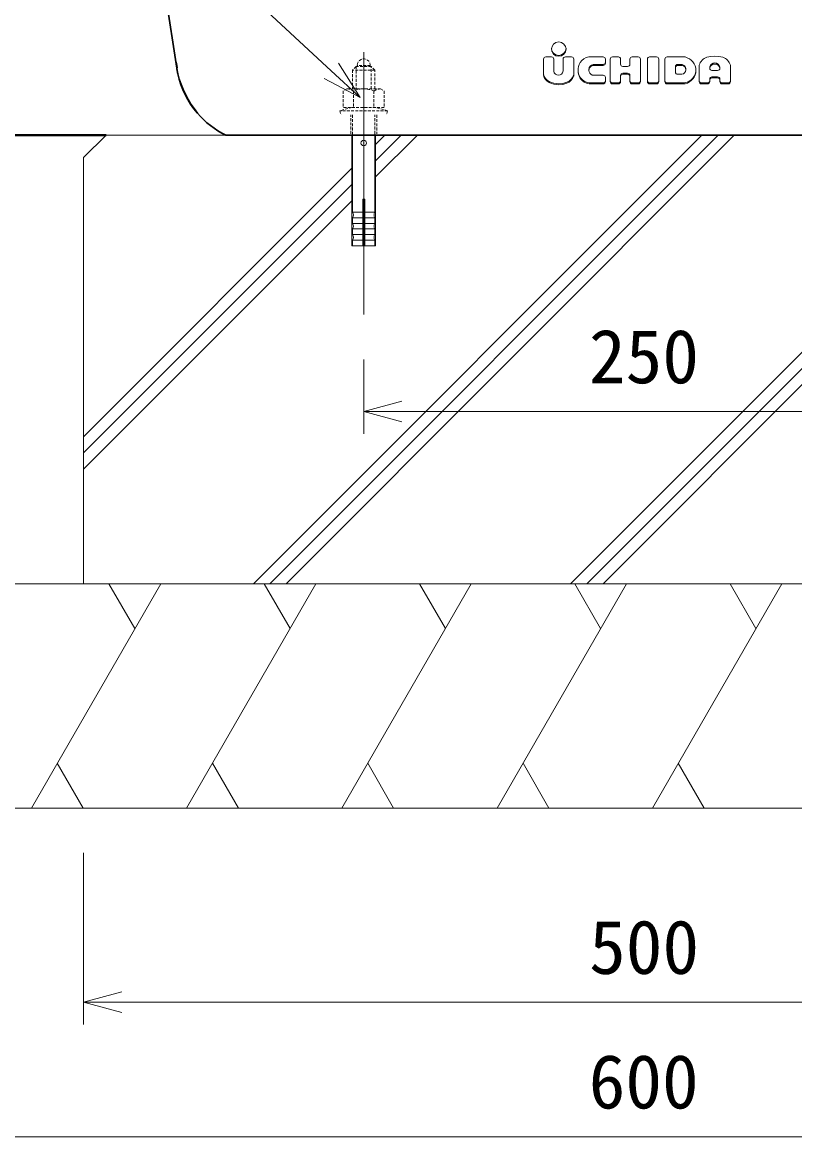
# Model space of a CAD drawing. Units: millimetres, scale not verified. Extents: x -2100 to 2100, y -1485 to 1485.
# Drawn here: x 736.2 to 1080.8, y -277.4 to 219.4 of the extents above; entities that cross this region are included whole.
import ezdxf
from ezdxf.enums import TextEntityAlignment as Align

# ---------------------------------------------------------------- set-up
doc = ezdxf.new("R2010")
doc.units = ezdxf.units.MM
doc.header["$LTSCALE"] = 5
doc.header["$PDMODE"] = 32
doc.header["$PDSIZE"] = 2.5
doc.linetypes.add('USER1', pattern=[50.8, 31.75, -6.35, 6.35, -6.35])
doc.linetypes.add('USER2', pattern=[0.375, 0.25, -0.125])
for name, color, linetype, lineweight in [('0-8_D-STR-STR1', 4, 'Continuous', 13), ('0-A_D-STR', 1, 'Continuous', 18), ('0-B_D-BMK', 2, 'USER1', 13), ('0-C_D-STR-HIDDEN', 2, 'USER2', 13), ('0-D_D-STR-HTXT', 7, 'Continuous', 13), ('0-E_0', 7, 'Continuous', 18), ('0-F_AM_5', 7, 'Continuous', 13)]:
    doc.layers.add(name, color=color, linetype=linetype, lineweight=lineweight)
doc.styles.add('ＭＳ ゴシック', font='')
doc.styles.get('ＭＳ ゴシック').set_extended_font_data('MS Gothic')

# ---------------------------------------------------------------- blocks, each defined once
blk = doc.blocks.new('_Open30')
at = {"layer": '0-E_0'}
blk.add_line((0, 0), (-5, 0), dxfattribs=at)
blk.add_lwpolyline([(-5, 1.34), (0, 0), (-5, -1.34)], dxfattribs=at)

msp = doc.modelspace()

# ---------------------------------------------------------------- linework, layer by layer
at = {"layer": '0-8_D-STR-STR1'}
for p, q in [((839.381, -30.877), (1039.381, 169.123)), ((846.631, -30.877), (1046.631, 169.123)), ((853.881, -30.877), (1053.881, 169.123)), ((893.526, 164.689), (897.96, 169.123)), ((893.526, 157.439), (905.21, 169.123)), ((893.526, 150.189), (912.46, 169.123)), ((995.302, -30.877), (1195.302, 169.123)), ((763.526, 34.689), (883.526, 154.689)), ((763.526, 27.439), (883.526, 147.439)), ((763.526, 20.189), (883.526, 140.189)), ((980.802, -30.877), (1133.235, 121.555)), ((988.052, -30.877), (1138.719, 119.789)), ((740.198, -130.877), (797.933, -30.877)), ((774.839, -30.877), (786.386, -50.877)), ((809.48, -130.877), (867.215, -30.877)), ((855.668, -50.877), (844.121, -30.877)), ((878.762, -130.877), (936.497, -30.877)), ((924.95, -50.877), (913.403, -30.877)), ((948.044, -130.877), (1005.779, -30.877)), ((994.232, -50.877), (982.685, -30.877)), ((1017.326, -130.877), (1075.061, -30.877)), ((1063.514, -50.877), (1051.967, -30.877)), ((763.292, -130.877), (751.745, -110.877)), ((821.027, -110.877), (832.574, -130.877)), ((901.856, -130.877), (890.309, -110.877)), ((959.591, -110.877), (971.138, -130.877)), ((1028.873, -110.877), (1040.42, -130.877))]:
    msp.add_line(p, q, dxfattribs=at)
at = {"layer": '0-A_D-STR', "lineweight": 30}
for p, q in [((753.482, 541.477), (805.085, 198.994)), ((805.085, 198.994), (805.102, 198.996)), ((805.545, 196.57), (805.559, 196.508)), ((826.989, 169.123), (1200.31, 169.123))]:
    msp.add_line(p, q, dxfattribs=at)
at = {"layer": '0-A_D-STR', "lineweight": 9}
for p, q in [((805.102, 198.996), (753.5, 541.48)), ((969.757, 204.037), (972.331, 204.038)), ((978.481, 204.04), (981.255, 204.041)), ((988.946, 204.031), (989.1, 204.042)), ((995.178, 204.043), (995.334, 204.043)), ((999.486, 204.044), (1002.132, 204.044)), ((1008.266, 204.044), (1011.01, 204.044)), ((1016.083, 204.044), (1019.182, 204.044)), ((805.102, 198.996), (805.416, 199.133)), ((968.757, 195.851), (968.757, 203.067)), ((973.331, 203.068), (973.331, 197.677)), ((977.481, 197.732), (977.481, 203.07)), ((982.255, 203.071), (982.255, 195.714)), ((995.334, 200.644), (990.851, 200.644)), ((996.334, 203.074), (996.334, 201.169)), ((998.486, 192.955), (998.486, 203.074)), ((1003.132, 203.074), (1003.132, 200.73)), ((1004.132, 199.763), (1006.266, 199.763)), ((1007.266, 200.731), (1007.266, 203.074)), ((1012.01, 203.074), (1012.01, 192.955)), ((1015.083, 192.955), (1015.083, 203.074)), ((1020.182, 203.074), (1020.182, 192.955)), ((1022.886, 192.955), (1022.886, 203.073)), ((1027.588, 199.68), (1027.588, 199.233)), ((1027.588, 197.226), (1027.588, 199.233)), ((1030.553, 200.644), (1028.588, 200.644)), ((1028.588, 200.2), (1030.553, 200.2)), ((1038.195, 192.952), (1038.195, 200.089)), ((1038.221, 200.311), (1038.223, 200.316)), ((1042.897, 199.566), (1042.897, 199.116)), ((1042.897, 198.974), (1042.897, 199.116)), ((1052.102, 200.312), (1052.13, 200.085)), ((1052.13, 200.085), (1052.13, 192.948)), ((982.201, 195.402), (982.201, 195.854)), ((989.026, 198.459), (989.026, 198.006)), ((996.334, 194.86), (996.334, 192.955)), ((1003.132, 195.746), (1003.132, 195.298)), ((1003.132, 195.298), (1003.132, 192.955)), ((1006.266, 196.711), (1004.132, 196.711)), ((1006.266, 196.262), (1004.132, 196.262)), ((1007.266, 195.746), (1007.266, 195.298)), ((1007.266, 192.955), (1007.266, 195.298)), ((1030.514, 196.26), (1028.588, 196.261)), ((1032.176, 198.233), (1032.176, 198.686)), ((1042.897, 194.108), (1042.897, 193.657)), ((1046.428, 198.007), (1043.897, 198.007)), ((1046.428, 195.072), (1043.897, 195.072)), ((1046.428, 194.619), (1043.897, 194.62)), ((1047.428, 194.108), (1047.428, 193.656)), ((995.334, 192.436), (989.102, 192.436)), ((989.257, 191.992), (989.102, 191.992)), ((1002.132, 192.436), (999.486, 192.436)), ((1002.132, 191.994), (999.486, 191.993)), ((1011.01, 192.436), (1008.266, 192.436)), ((1011.01, 191.994), (1008.266, 191.994)), ((1019.182, 192.436), (1016.083, 192.436)), ((1019.182, 191.993), (1016.083, 191.994)), ((1031.715, 192.436), (1023.886, 192.436)), ((1024.082, 191.993), (1023.886, 191.993)), ((1041.897, 192.436), (1039.195, 192.436)), ((1041.897, 191.99), (1039.195, 191.99)), ((1042.897, 193.657), (1042.897, 192.951)), ((1047.428, 192.95), (1047.428, 193.656)), ((1051.13, 192.436), (1048.428, 192.436)), ((1051.13, 191.987), (1048.428, 191.988))]:
    msp.add_line(p, q, dxfattribs=at)
at = {"layer": '0-A_D-STR', "lineweight": 40}
msp.add_line((773.526, 169.123), (402.849, 169.123), dxfattribs=at)
at = {"layer": '0-A_D-STR'}
for p, q in [((738.781, 169.123), (864.752, 169.123)), ((773.526, 169.123), (763.526, 159.123)), ((1303.526, 169.123), (773.526, 169.123)), ((883.526, 169.789), (883.526, 134.789)), ((893.526, 134.789), (893.526, 169.789)), ((763.526, 159.123), (763.526, -30.877)), ((883.526, 134.789), (888.11, 134.789)), ((888.943, 134.789), (893.526, 134.789)), ((883.526, 132.289), (883.526, 129.789)), ((888.11, 132.289), (883.526, 132.289)), ((883.526, 129.789), (888.11, 129.789)), ((893.526, 132.289), (888.943, 132.289)), ((888.943, 129.789), (893.526, 129.789)), ((893.526, 129.789), (893.526, 132.289)), ((883.526, 127.289), (883.526, 124.789)), ((888.11, 127.289), (883.526, 127.289)), ((883.526, 124.789), (888.11, 124.789)), ((893.526, 127.289), (888.943, 127.289)), ((888.943, 124.789), (893.526, 124.789)), ((893.526, 124.789), (893.526, 127.289)), ((883.526, 122.289), (883.526, 119.789)), ((888.11, 122.289), (883.526, 122.289)), ((893.526, 122.289), (888.943, 122.289)), ((893.526, 119.789), (893.526, 122.289)), ((713.526, -30.877), (1313.526, -30.877)), ((1313.526, -130.877), (713.526, -130.877))]:
    msp.add_line(p, q, dxfattribs=at)
at = {"layer": '0-A_D-STR', "lineweight": 9}
for points in [[(989.1, 204.042), (989.255, 204.042), (989.411, 204.042), (989.567, 204.043), (989.723, 204.043), (989.879, 204.043), (990.035, 204.043), (990.191, 204.043), (990.346, 204.043), (990.502, 204.043), (990.658, 204.043), (990.814, 204.043), (990.97, 204.043), (991.126, 204.043), (991.281, 204.043), (991.437, 204.043), (991.593, 204.043), (991.749, 204.043), (991.905, 204.043), (992.061, 204.043), (992.217, 204.043), (992.372, 204.043), (992.528, 204.043), (992.684, 204.043), (992.84, 204.043), (992.996, 204.043), (993.152, 204.043), (993.308, 204.043), (993.463, 204.043), (993.619, 204.043), (993.775, 204.043), (993.931, 204.043), (994.087, 204.043), (994.243, 204.043), (994.399, 204.043), (994.554, 204.043), (994.71, 204.043), (994.866, 204.043), (995.022, 204.043), (995.178, 204.043)], [(1023.886, 204.043), (1024.081, 204.043), (1024.275, 204.043), (1024.47, 204.043), (1024.664, 204.043), (1024.858, 204.043), (1025.053, 204.043), (1025.247, 204.043), (1025.441, 204.043), (1025.636, 204.043), (1025.83, 204.043), (1026.024, 204.043), (1026.219, 204.043), (1026.413, 204.043), (1026.608, 204.043), (1026.802, 204.043), (1026.996, 204.043), (1027.191, 204.043), (1027.385, 204.043), (1027.579, 204.043), (1027.774, 204.043), (1027.968, 204.043), (1028.163, 204.043), (1028.357, 204.043), (1028.551, 204.043), (1028.746, 204.043), (1028.94, 204.042), (1029.134, 204.042), (1029.329, 204.042), (1029.523, 204.042), (1029.717, 204.042), (1029.912, 204.042), (1030.106, 204.042), (1030.301, 204.042), (1030.495, 204.042), (1030.689, 204.042), (1030.884, 204.042), (1031.078, 204.042), (1031.272, 204.042), (1031.467, 204.042)], [(1031.467, 204.042), (1031.661, 204.042), (1031.661, 204.042)], [(1031.661, 204.042), (1031.777, 204.035), (1031.902, 204.013)], [(1041.618, 203.836), (1043.398, 204.255), (1045.163, 204.367), (1046.959, 204.249), (1048.707, 203.833)], [(805.416, 199.133), (805.25, 200.232), (805.041, 201.62)], [(990.851, 200.2), (990.654, 200.181), (990.464, 200.125), (990.446, 200.118)], [(990.963, 200.2), (990.851, 200.2), (990.851, 200.2)], [(995.334, 200.201), (995.222, 200.201), (995.11, 200.201), (994.997, 200.201), (994.885, 200.201), (994.773, 200.201), (994.661, 200.201), (994.549, 200.201), (994.437, 200.201), (994.325, 200.201), (994.213, 200.201), (994.101, 200.201), (993.989, 200.201), (993.877, 200.201), (993.765, 200.201), (993.653, 200.201), (993.54, 200.201), (993.428, 200.201), (993.316, 200.2), (993.204, 200.2), (993.092, 200.2), (992.98, 200.2), (992.868, 200.2), (992.756, 200.2), (992.644, 200.2), (992.532, 200.2), (992.42, 200.2), (992.308, 200.2), (992.196, 200.2), (992.083, 200.2), (991.971, 200.2), (991.859, 200.2), (991.747, 200.2), (991.635, 200.2), (991.523, 200.2), (991.411, 200.2), (991.299, 200.2), (991.187, 200.2), (991.075, 200.2), (990.963, 200.2)], [(1038.195, 200.089), (1038.195, 200.095), (1038.195, 200.101), (1038.195, 200.107), (1038.195, 200.112), (1038.195, 200.118), (1038.196, 200.124), (1038.196, 200.129), (1038.196, 200.135), (1038.196, 200.141), (1038.197, 200.147), (1038.197, 200.152), (1038.198, 200.158), (1038.198, 200.164), (1038.198, 200.169), (1038.199, 200.175), (1038.199, 200.181), (1038.2, 200.186), (1038.201, 200.192), (1038.201, 200.198), (1038.202, 200.204), (1038.203, 200.209), (1038.203, 200.215), (1038.204, 200.221), (1038.205, 200.226), (1038.206, 200.232), (1038.207, 200.238), (1038.208, 200.243), (1038.209, 200.249), (1038.21, 200.254), (1038.211, 200.26), (1038.212, 200.266), (1038.213, 200.271), (1038.214, 200.277), (1038.215, 200.283), (1038.216, 200.288), (1038.218, 200.294), (1038.219, 200.299), (1038.22, 200.305), (1038.221, 200.311)], [(1047.428, 199.51), (1047.428, 199.058), (1047.428, 198.973)], [(982.204, 195.409), (982.201, 195.402), (982.201, 195.402)], [(982.255, 195.714), (982.255, 195.706), (982.255, 195.698), (982.255, 195.69), (982.255, 195.682), (982.254, 195.674), (982.254, 195.666), (982.254, 195.658), (982.253, 195.65), (982.252, 195.642), (982.252, 195.634), (982.251, 195.626), (982.25, 195.618), (982.249, 195.61), (982.249, 195.603), (982.248, 195.595), (982.247, 195.587), (982.245, 195.579), (982.244, 195.571), (982.243, 195.563), (982.242, 195.556), (982.24, 195.548), (982.239, 195.54), (982.237, 195.532), (982.236, 195.524), (982.234, 195.517), (982.232, 195.509), (982.231, 195.501), (982.229, 195.493), (982.227, 195.486), (982.225, 195.478), (982.223, 195.47), (982.221, 195.463), (982.219, 195.455), (982.216, 195.447), (982.214, 195.44), (982.212, 195.432), (982.209, 195.424), (982.207, 195.417), (982.204, 195.409)], [(990.446, 195.905), (990.462, 195.899), (990.653, 195.842), (990.851, 195.823)], [(990.851, 195.823), (990.963, 195.823), (991.075, 195.823), (991.187, 195.823), (991.299, 195.823), (991.411, 195.823), (991.523, 195.823), (991.635, 195.823), (991.747, 195.823), (991.859, 195.823), (991.971, 195.823), (992.083, 195.824), (992.196, 195.824), (992.308, 195.824), (992.42, 195.824), (992.532, 195.824), (992.644, 195.824), (992.756, 195.824), (992.868, 195.824), (992.98, 195.824), (993.092, 195.824), (993.204, 195.824), (993.316, 195.824), (993.428, 195.824), (993.54, 195.824), (993.653, 195.824), (993.765, 195.824), (993.877, 195.824), (993.989, 195.824), (994.101, 195.824), (994.213, 195.824), (994.325, 195.824), (994.437, 195.824), (994.549, 195.824), (994.661, 195.824), (994.773, 195.824), (994.885, 195.824), (994.997, 195.824), (995.11, 195.824), (995.222, 195.824)], [(995.222, 195.824), (995.334, 195.824), (995.334, 195.824)], [(979.137, 192.73), (977.305, 192.224), (975.406, 192.081)], [(979.137, 192.284), (977.306, 191.779), (975.406, 191.635)], [(995.334, 191.993), (995.178, 191.993), (995.022, 191.993), (994.866, 191.993), (994.711, 191.993), (994.555, 191.993), (994.399, 191.993), (994.243, 191.993), (994.087, 191.993), (993.931, 191.993), (993.776, 191.993), (993.62, 191.993), (993.464, 191.993), (993.308, 191.993), (993.152, 191.993), (992.997, 191.993), (992.841, 191.993), (992.685, 191.993), (992.529, 191.992), (992.373, 191.992), (992.218, 191.992), (992.062, 191.992), (991.906, 191.992), (991.75, 191.992), (991.594, 191.992), (991.439, 191.992), (991.283, 191.992), (991.127, 191.992), (990.971, 191.992), (990.815, 191.992), (990.66, 191.992), (990.504, 191.992), (990.348, 191.992), (990.192, 191.992), (990.036, 191.992), (989.881, 191.992), (989.725, 191.992), (989.569, 191.992), (989.413, 191.992), (989.257, 191.992)], [(1031.715, 191.992), (1031.519, 191.992), (1031.323, 191.992), (1031.128, 191.992), (1030.932, 191.992), (1030.736, 191.992), (1030.541, 191.992), (1030.345, 191.992), (1030.149, 191.992), (1029.953, 191.992), (1029.758, 191.992), (1029.562, 191.992), (1029.366, 191.992), (1029.171, 191.992), (1028.975, 191.992), (1028.779, 191.992), (1028.583, 191.992), (1028.388, 191.992), (1028.192, 191.992), (1027.996, 191.992), (1027.801, 191.992), (1027.605, 191.992), (1027.409, 191.993), (1027.213, 191.993), (1027.018, 191.993), (1026.822, 191.993), (1026.626, 191.993), (1026.431, 191.993), (1026.235, 191.993), (1026.039, 191.993), (1025.844, 191.993), (1025.648, 191.993), (1025.452, 191.993), (1025.256, 191.993), (1025.061, 191.993), (1024.865, 191.993), (1024.669, 191.993), (1024.474, 191.993), (1024.278, 191.993), (1024.082, 191.993)], [(1031.966, 192.023), (1031.833, 191.998), (1031.715, 191.992)]]:
    msp.add_lwpolyline(points, dxfattribs=at)
at = {"layer": '0-A_D-STR', "lineweight": 30}
msp.add_lwpolyline([(805.102, 198.996), (805.112, 198.934), (805.121, 198.871), (805.131, 198.809), (805.141, 198.746), (805.15, 198.684), (805.16, 198.621), (805.171, 198.559), (805.181, 198.496), (805.191, 198.434), (805.201, 198.372), (805.212, 198.309), (805.222, 198.247), (805.233, 198.184), (805.244, 198.122), (805.255, 198.06), (805.266, 197.997), (805.277, 197.935), (805.288, 197.873), (805.299, 197.811), (805.311, 197.748), (805.322, 197.686), (805.334, 197.624), (805.345, 197.562), (805.357, 197.5), (805.369, 197.438), (805.381, 197.376), (805.393, 197.313), (805.405, 197.251), (805.417, 197.189), (805.43, 197.127), (805.442, 197.065), (805.455, 197.003), (805.467, 196.941), (805.48, 196.879), (805.493, 196.817), (805.506, 196.755), (805.519, 196.694), (805.532, 196.632), (805.545, 196.57)], dxfattribs=at)
at = {"layer": '0-A_D-STR'}
for points in [[(893.818, 169.123), (893.818, 119.789), (883.235, 119.789), (883.235, 169.123)], [(888.11, 119.789), (888.11, 140.623), (888.943, 140.623), (888.943, 119.789)]]:
    msp.add_lwpolyline(points, dxfattribs=at)
at = {"layer": '0-A_D-STR', "lineweight": 9}
for centre, radius, start, end in [((975.531, 207.373), 3.289, 1.62047, 178.41214), ((969.741, 203.049), 0.986, 89.05606, 178.96967), ((975.531, 207.564), 3.291, 181.75056, 358.28211), ((972.349, 203.051), 0.985, 1.02304, 90.99296), ((978.465, 203.052), 0.986, 89.04957, 178.96956), ((981.272, 203.053), 0.985, 1.02483, 90.98844), ((989.836, 198.381), 5.707, 98.94766, 147.11975), ((995.351, 203.056), 0.986, 1.02733, 90.98062), ((999.469, 203.056), 0.986, 89.03443, 178.97013), ((1002.149, 203.057), 0.986, 1.02837, 90.97654), ((1008.249, 203.057), 0.986, 89.02831, 178.97071), ((1011.027, 203.057), 0.986, 1.02957, 90.97094), ((1016.066, 203.057), 0.986, 89.02312, 178.97138), ((1019.199, 203.056), 0.986, 1.03047, 90.96575), ((1023.869, 203.056), 0.985, 89.01828, 178.97217), ((1030.476, 197.874), 6.289, 1.11342, 76.92092), ((1043.029, 199.072), 4.963, 106.49902, 165.48363), ((1047.272, 199.041), 4.995, 14.74409, 73.32095), ((991.436, 198.088), 7.252, 152.04306, 180.63709), ((991.343, 197.976), 2.317, 112.71819, 179.16938), ((991.269, 198.465), 2.24, 100.86091, 180.15637), ((995.352, 201.187), 0.985, 268.95572, 358.91218), ((1004.114, 200.749), 0.984, 181.0972, 271.06753), ((1006.284, 200.749), 0.984, 268.93794, 358.90182), ((1028.57, 199.214), 0.984, 88.92679, 178.87468), ((1030.225, 198.281), 1.946, 358.69996, 80.2939), ((1030.227, 198.728), 1.944, 358.74572, 80.21918), ((1045.154, 198.504), 2.347, 13.68032, 164.837), ((1043.878, 198.994), 0.984, 181.14895, 271.08672), ((1046.448, 198.992), 0.983, 268.86866, 358.85771), ((973.626, 197.459), 5.025, 193.30433, 242.60822), ((973.61, 196.999), 5.008, 193.30553, 242.7165), ((975.404, 197.922), 2.096, 186.73071, 354.7954), ((977.179, 197.725), 5.349, 291.40554, 339.57141), ((977.197, 197.263), 5.328, 291.27944, 339.59796), ((990.933, 198.33), 6.776, 179.49671, 211.38082), ((991.707, 198.071), 7.545, 180.49098, 209.55924), ((989.755, 197.998), 5.605, 214.75638, 263.29543), ((989.748, 197.553), 5.602, 214.83537, 263.36556), ((991.334, 198.041), 2.306, 180.77339, 247.43701), ((995.354, 194.839), 0.983, 1.24304, 91.1756), ((1004.112, 195.277), 0.983, 88.84798, 178.76703), ((1006.286, 195.277), 0.983, 1.23211, 91.15776), ((1028.567, 197.242), 0.979, 180.93923, 271.24241), ((1030.2, 198.207), 1.973, 279.26994, 0.85477), ((1030.571, 198.523), 6.2, 280.6398, 359.30112), ((1030.531, 198.106), 6.233, 283.27455, 358.99626), ((1043.876, 193.635), 0.982, 88.7806, 178.72248), ((1046.448, 193.634), 0.983, 1.28528, 91.1779), ((975.173, 200.283), 8.65, 243.48483, 271.54483), ((995.355, 192.977), 0.982, 268.75454, 358.69117), ((999.464, 192.977), 0.981, 181.30641, 271.26028), ((1002.153, 192.978), 0.982, 268.75081, 358.69209), ((1008.244, 192.978), 0.982, 181.30702, 271.25482), ((1011.032, 192.978), 0.982, 268.74635, 358.69249), ((1016.061, 192.978), 0.982, 181.30797, 271.25038), ((1019.204, 192.977), 0.981, 268.74022, 358.69311), ((1023.865, 192.977), 0.982, 181.30756, 271.24824), ((1039.174, 192.975), 0.982, 181.31284, 271.24), ((1041.919, 192.973), 0.981, 268.72432, 358.69163), ((1048.407, 192.972), 0.982, 181.3156, 271.23692), ((1051.152, 192.971), 0.981, 268.7173, 358.69016)]:
    msp.add_arc(centre, radius, start, end, dxfattribs=at)
at = {"layer": '0-A_D-STR', "lineweight": 30}
for centre, radius, start, end in [((844.546, 204.948), 39.89, 192.21461, 220.62983), ((848.186, 206.757), 43.813, 193.51778, 219.33417), ((844.611, 205.01), 39.981, 220.63739, 243.84768)]:
    msp.add_arc(centre, radius, start, end, dxfattribs=at)
at = {"layer": '0-A_D-STR'}
for centre, start, end in [((881.86, 133.539), 323.1301, 36.8699), ((895.193, 133.539), 143.1301, 216.8699), ((881.86, 128.539), 323.1301, 36.8699), ((895.193, 128.539), 143.1301, 216.8699), ((881.86, 123.539), 323.1301, 36.8699), ((895.193, 123.539), 143.1301, 216.8699)]:
    msp.add_arc(centre, 2.083, start, end, dxfattribs=at)
at = {"layer": '0-A_D-STR', "lineweight": 9}
for centre, major_axis, start_param, end_param in [((975.531, 207.871), (3.275, 0), 3.1415927, 6.2831853), ((995.334, 201.609), (1, 0), 4.712389, 6.2831853), ((1028.588, 199.68), (1, 0), 1.5707963, 3.1415927), ((1045.156, 199.064), (2.319, 0), 0.2006966, 2.915), ((1004.132, 195.746), (1, 0), 1.5707963, 3.1415927), ((1006.266, 195.746), (1, 0), 6.2831853, 7.8539816), ((1043.897, 194.108), (1, 0), 1.5707963, 3.1415927), ((1046.428, 194.108), (1, 0), 6.2831853, 7.8539816), ((975.183, 200.156), (8.375, 0), 4.2319054, 4.7391173), ((995.334, 193.4), (1, 0), 4.712389, 6.2831853), ((999.486, 193.4), (1, 0), 3.1415927, 4.712389), ((1002.132, 193.4), (1, 0), 4.712389, 6.2831853), ((1008.266, 193.4), (1, 0), 3.1415927, 4.712389), ((1011.01, 193.4), (1, 0), 4.712389, 6.2831853), ((1016.083, 193.4), (1, 0), 3.1415927, 4.712389), ((1019.182, 193.4), (1, 0), 4.712389, 6.2831853), ((1023.886, 193.4), (1, 0), 3.1415927, 4.7123906), ((1039.195, 193.4), (1, 0), 3.1415927, 4.712389), ((1041.897, 193.4), (1, 0), 4.712389, 6.2831853), ((1048.428, 193.4), (1, 0), 3.1415927, 4.712389), ((1051.13, 193.4), (1, 0), 4.712389, 6.2831853)]:
    msp.add_ellipse(centre, major_axis=major_axis, ratio=0.964533, start_param=start_param, end_param=end_param, dxfattribs=at)
at = {"layer": '0-A_D-STR'}
msp.add_point((888.526, 165.623), dxfattribs=at)
at = {"layer": '0-B_D-BMK'}
for p, q in [((888.526, 89.123), (888.526, 206.123)), ((888.526, 119.789), (888.526, 193.123))]:
    msp.add_line(p, q, dxfattribs=at)
at = {"layer": '0-C_D-STR-HIDDEN'}
for p, q in [((885.193, 199.789), (885.193, 189.789)), ((891.86, 189.789), (891.86, 199.789)), ((893.526, 198.123), (883.526, 198.123)), ((883.526, 198.123), (883.526, 189.789)), ((893.526, 189.789), (893.526, 198.123)), ((881.026, 189.789), (879.401, 188.851)), ((879.401, 188.851), (879.401, 181.456)), ((896.026, 189.789), (881.026, 189.789)), ((883.964, 188.851), (883.964, 181.456)), ((893.089, 188.851), (893.089, 181.456)), ((896.026, 189.789), (897.651, 188.851)), ((897.651, 188.851), (897.651, 181.456)), ((883.235, 181.456), (877.901, 180.039)), ((877.901, 180.039), (878.41, 178.123)), ((899.151, 180.039), (877.901, 180.039)), ((897.651, 181.456), (879.401, 181.456)), ((899.151, 180.039), (893.818, 181.456)), ((899.151, 180.039), (898.642, 178.123)), ((882.693, 169.789), (882.693, 178.123)), ((883.526, 178.123), (883.526, 169.789)), ((893.526, 169.789), (893.526, 178.123)), ((894.36, 178.123), (894.36, 169.789))]:
    msp.add_line(p, q, dxfattribs=at)
for points in [[(893.526, 198.123), (891.86, 199.789), (885.193, 199.789), (883.526, 198.123)], [(891.443, 199.789), (891.443, 200.206), (885.61, 200.206), (885.61, 199.789)]]:
    msp.add_lwpolyline(points, dxfattribs=at)
for centre, radius, start, end in [((888.526, 200.206), 2.917, 0, 180), ((880.522, 183.142), 6.667, 58.91505, 85.65951), ((888.526, 178.226), 11.563, 66.7603, 113.2397), ((896.531, 183.142), 6.667, 94.34049, 121.08495)]:
    msp.add_arc(centre, radius, start, end, dxfattribs=at)
at = {"layer": '0-D_D-STR-HTXT'}
msp.add_lwpolyline([(874.021, 197.848), (743.938, 318.334), (718.938, 318.334)], dxfattribs=at)
at = {"layer": '0-F_AM_5'}
for p, q in [((753.526, 169.123), (613.693, 169.123)), ((888.526, 69.123), (888.526, 35.894)), ((905.526, 45.894), (1121.526, 45.894)), ((763.526, -150.877), (763.526, -227.436)), ((780.526, -217.436), (1246.526, -217.436)), ((730.526, -277.436), (1296.526, -277.436))]:
    msp.add_line(p, q, dxfattribs=at)

# ---------------------------------------------------------------- block references
at = {"layer": '0-D_D-STR-HTXT', "xscale": 3.5, "yscale": 3.5, "rotation": 317.19332}
msp.add_blockref('_Open30', (886.86, 185.956), dxfattribs=at)
at = {"layer": '0-F_AM_5', "xscale": 3.4, "yscale": 3.4, "rotation": 180}
for p in [(888.526, 45.894), (763.526, -217.436)]:
    msp.add_blockref('_Open30', p, dxfattribs=at)

# ---------------------------------------------------------------- texts
at = {"layer": '0-F_AM_5', "style": 'ＭＳ ゴシック'}
for s, p in [('250', (989.026, 51.268)), ('500', (989.089, -212.062)), ('600', (988.901, -272.062))]:
    msp.add_text(s, height=24.05, dxfattribs=at).set_placement(p, align=Align.BOTTOM_LEFT)

doc.saveas('drawing.dxf')
